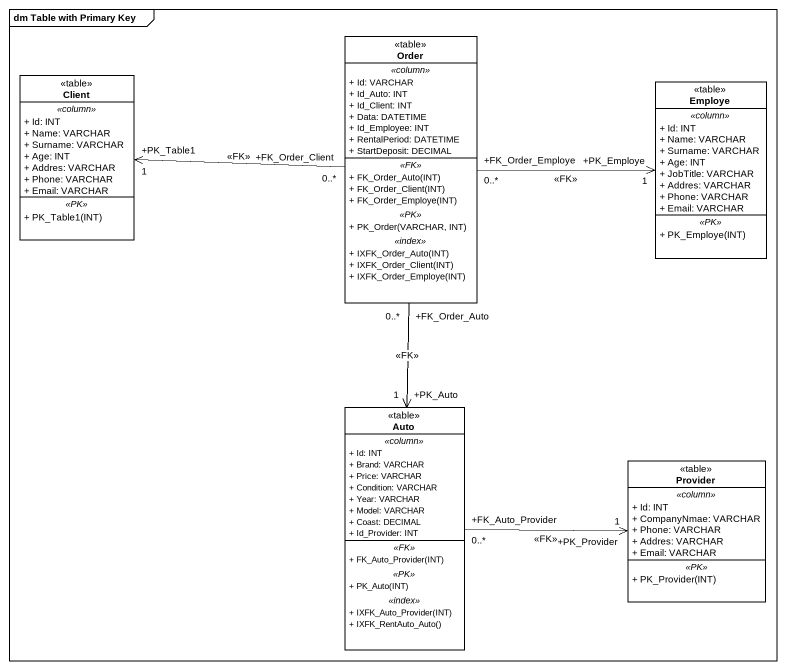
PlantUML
@startuml
mainframe dm Table with Primary Key
hide circle
hide empty members
skinparam classAttributeIconSize 0
class Order <<table>> {
  .. <<column>> ..
  + Id: VARCHAR
  + Id_Auto: INT
  + Id_Client: INT
  + Data: DATETIME
  + Id_Employee: INT
  + RentalPeriod: DATETIME
  + StartDeposit: DECIMAL
  .. <<FK>> ..
  + FK_Order_Auto(INT)
  + FK_Order_Client(INT)
  + FK_Order_Employe(INT)
  .. <<PK>> ..
  + PK_Order(VARCHAR, INT)
  .. <<index>> ..
  + IXFK_Order_Auto(INT)
  + IXFK_Order_Client(INT)
  + IXFK_Order_Employe(INT)
}
class Client <<table>> {
  .. <<column>> ..
  + Id: INT
  + Name: VARCHAR
  + Surname: VARCHAR
  + Age: INT
  + Addres: VARCHAR
  + Phone: VARCHAR
  + Email: VARCHAR
  .. <<PK>> ..
  + PK_Table1(INT)
}
class Employe <<table>> {
  .. <<column>> ..
  + Id: INT
  + Name: VARCHAR
  + Surname: VARCHAR
  + Age: INT
  + JobTitle: VARCHAR
  + Addres: VARCHAR
  + Phone: VARCHAR
  + Email: VARCHAR
  .. <<PK>> ..
  + PK_Employe(INT)
}
class Auto <<table>> {
  .. <<column>> ..
  + Id: INT
  + Brand: VARCHAR
  + Price: VARCHAR
  + Condition: VARCHAR
  + Year: VARCHAR
  + Model: VARCHAR
  + Coast: DECIMAL
  + Id_Provider: INT
  .. <<FK>> ..
  + FK_Auto_Provider(INT)
  .. <<PK>> ..
  + PK_Auto(INT)
  .. <<index>> ..
  + IXFK_Auto_Provider(INT)
  + IXFK_RentAuto_Auto()
}
class Provider <<table>> {
  .. <<column>> ..
  + Id: INT
  + CompanyNmae: VARCHAR
  + Phone: VARCHAR
  + Addres: VARCHAR
  + Email: VARCHAR
  .. <<PK>> ..
  + PK_Provider(INT)
}
Order "+FK_Order_Client\n0..*" -left-> "+PK_Table1\n1" Client : <<FK>>
Order "+FK_Order_Employe\n0..*" -right-> "+PK_Employe\n1" Employe : <<FK>>
Order "+FK_Order_Auto\n0..*" --> "+PK_Auto\n1" Auto : <<FK>>
Auto "+FK_Auto_Provider\n0..*" -right-> "+PK_Provider\n1" Provider : <<FK>>
@enduml
